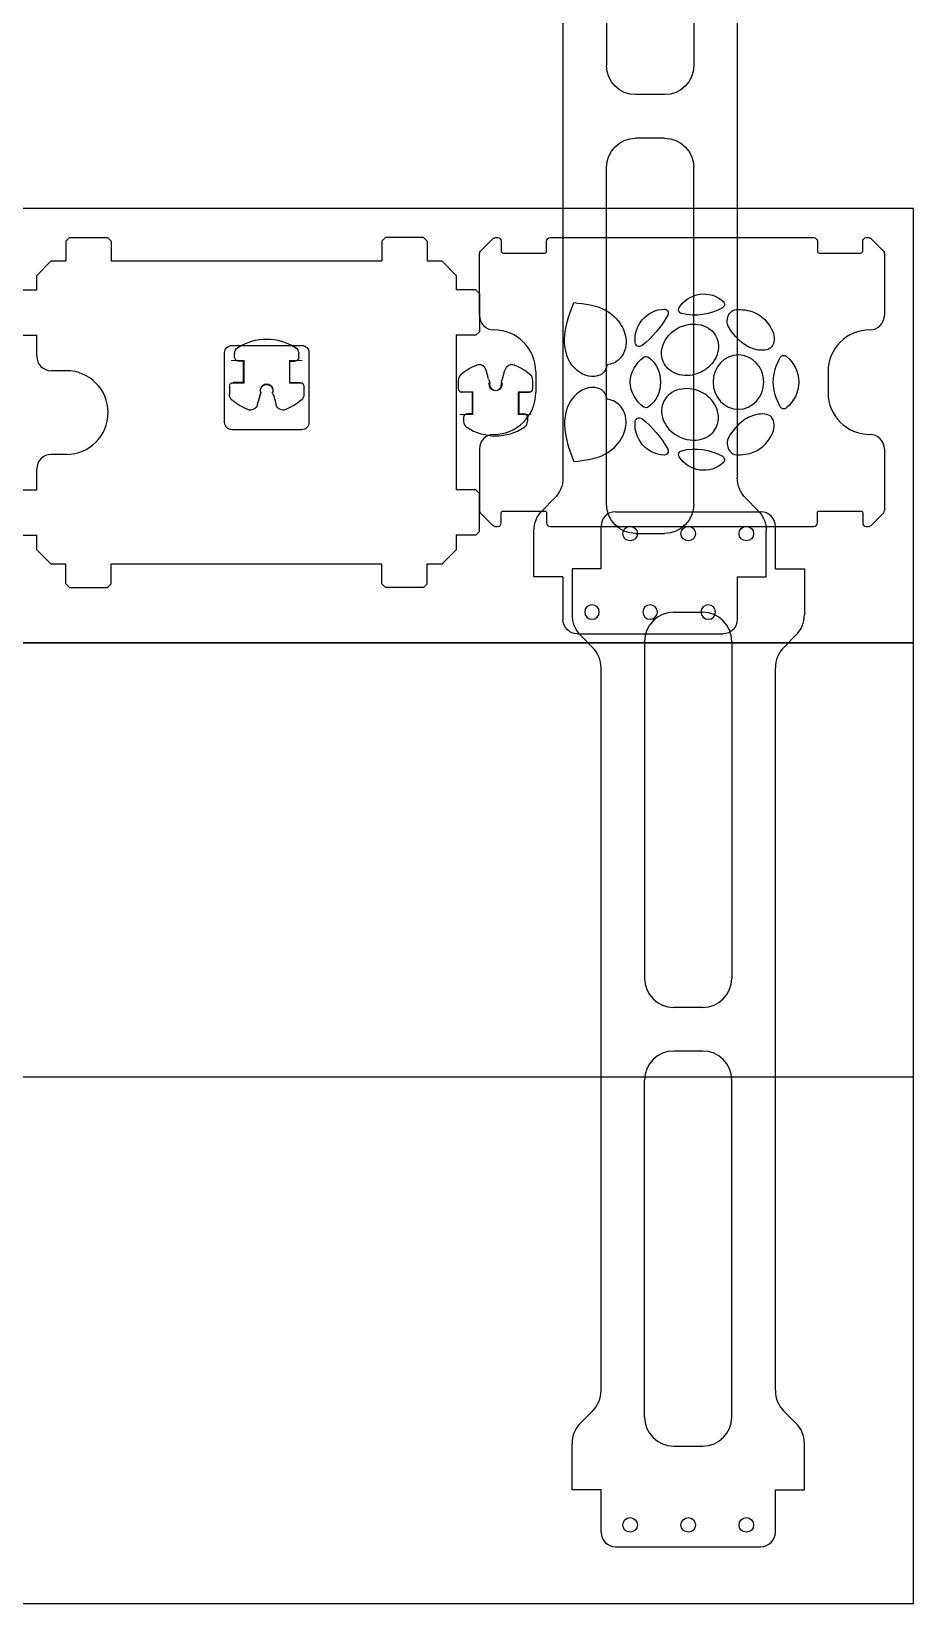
# Model space of a CAD drawing. Header units: inches. Extents: x -65 to 75, y -18 to 34.
# Drawn here: x 46.07 to 53.66, y -5.72 to 7.81 of the extents above; entities that cross this region are included whole.
import ezdxf

# ---------------------------------------------------------------- set-up
doc = ezdxf.new("R2010")
doc.units = ezdxf.units.IN
doc.header["$MEASUREMENT"] = 0
doc.layers.add('CUT', color=1, linetype='Continuous')
doc.layers.add('NOPLOT', color=40, linetype='Continuous', lineweight=5)

# ---------------------------------------------------------------- blocks, each defined once
blk = doc.blocks.new('Spacer')
for p, q in [((-0.625, 0.25), (0.625, 0.25)), ((-0.75, -0.24), (-0.75, 0.125)), ((0.75, -0.24), (0.75, 0.125)), ((-0.75, -0.24), (-1, -0.24)), ((-0.75, -0.24), (-1, -0.24)), ((-1, -0.24), (-1, -0.636)), ((0.75, -0.24), (1, -0.24)), ((1, -0.24), (1, -0.636)), ((-0.125, -0.615), (0.125, -0.615)), ((-0.927, -0.813), (-0.823, -0.917)), ((-0.375, -0.865), (-0.375, -3.764)), ((0.375, -0.865), (0.375, -3.764)), ((0.927, -0.813), (0.823, -0.917)), ((-0.75, -7.31), (-0.75, -1.094)), ((0.75, -7.31), (0.75, -1.094)), ((0.125, -4.014), (-0.125, -4.014)), ((0.125, -4.389), (-0.125, -4.389)), ((-0.375, -7.538), (-0.375, -4.639)), ((0.375, -7.538), (0.375, -4.639)), ((-0.927, -7.59), (-0.823, -7.486)), ((0.927, -7.59), (0.823, -7.486)), ((-1, -8.163), (-1, -7.767)), ((-0.125, -7.788), (0.125, -7.788)), ((1, -8.163), (1, -7.767)), ((-0.75, -8.163), (-1, -8.163)), ((-0.75, -8.163), (-1, -8.163)), ((-0.75, -8.528), (-0.75, -8.163)), ((0.75, -8.528), (0.75, -8.163)), ((0.75, -8.163), (1, -8.163)), ((-0.625, -8.653), (0.625, -8.653))]:
    blk.add_line(p, q)
for centre in [(-0.5, 0.062), (0, 0.062), (0.5, 0.062), (-0.5, -8.466), (0, -8.466), (0.5, -8.466)]:
    blk.add_circle(centre, 0.0625)
for centre, radius, start, end in [((-0.625, 0.125), 0.125, 90, 180), ((0.625, 0.125), 0.125, 0, 90), ((-0.75, -0.636), 0.25, 180, 225), ((-0.125, -0.865), 0.25, 90, 180), ((0.125, -0.865), 0.25, 0, 90), ((0.75, -0.636), 0.25, 315, 0), ((-1, -1.094), 0.25, 0, 45), ((1, -1.094), 0.25, 135, 180), ((-0.125, -3.764), 0.25, 180, 270), ((0.125, -3.764), 0.25, 270, 360), ((-0.125, -4.639), 0.25, 90, 180), ((0.125, -4.639), 0.25, 0, 90), ((-1, -7.31), 0.25, 315, 0), ((1, -7.31), 0.25, 180, 225), ((-0.125, -7.538), 0.25, 180, 270), ((0.125, -7.538), 0.25, 270, 0), ((-0.75, -7.767), 0.25, 135, 180), ((0.75, -7.767), 0.25, 0, 45), ((-0.625, -8.528), 0.125, 180, 270), ((0.625, -8.528), 0.125, 270, 0)]:
    blk.add_arc(centre, radius, start, end)
blk = doc.blocks.new('Baseplate')
for p, q in [((-0.5, 1.474), (-0.469, 1.505)), ((-0.469, 1.505), (-0.141, 1.505)), ((-0.141, 1.505), (-0.11, 1.474)), ((2.22, 1.474), (2.251, 1.505)), ((2.579, 1.505), (2.251, 1.505)), ((2.579, 1.505), (2.61, 1.474)), ((-0.5, 1.474), (-0.5, 1.305)), ((-0.11, 1.474), (-0.11, 1.305)), ((2.22, 1.474), (2.22, 1.305)), ((2.61, 1.474), (2.61, 1.305)), ((-0.95, 1.024), (-0.919, 1.055)), ((-0.95, 1.024), (-0.95, 0.696)), ((-0.919, 1.055), (-0.75, 1.055)), ((3.029, 1.055), (2.86, 1.055)), ((3.029, 1.055), (3.06, 1.024)), ((3.06, 1.024), (3.06, 0.696)), ((-0.95, 0.696), (-0.919, 0.665)), ((3.06, 0.696), (3.029, 0.665)), ((-0.919, 0.665), (-0.75, 0.665)), ((-0.75, 0.485), (-0.75, 0.665)), ((3.029, 0.665), (2.86, 0.665)), ((-0.495, 0.36), (-0.625, 0.36)), ((-0.495, -0.36), (-0.625, -0.36)), ((-0.75, -0.665), (-0.75, -0.485)), ((-0.95, -0.696), (-0.919, -0.665)), ((-0.919, -0.665), (-0.75, -0.665)), ((3.029, -0.665), (2.86, -0.665)), ((3.029, -0.665), (3.06, -0.696)), ((-0.95, -1.024), (-0.95, -0.696)), ((3.06, -1.024), (3.06, -0.696)), ((-0.919, -1.055), (-0.95, -1.024)), ((-0.919, -1.055), (-0.75, -1.055)), ((3.029, -1.055), (2.86, -1.055)), ((3.06, -1.024), (3.029, -1.055)), ((-0.5, -1.474), (-0.5, -1.305)), ((-0.11, -1.474), (-0.11, -1.305)), ((2.22, -1.474), (2.22, -1.305)), ((2.61, -1.474), (2.61, -1.305)), ((-0.469, -1.505), (-0.5, -1.474)), ((-0.141, -1.505), (-0.11, -1.474)), ((2.251, -1.505), (2.22, -1.474)), ((2.61, -1.474), (2.579, -1.505)), ((-0.469, -1.505), (-0.141, -1.505)), ((2.579, -1.505), (2.251, -1.505))]:
    blk.add_line(p, q)
for points in [[(-0.75, 1.055), (-0.75, 1.18), (-0.625, 1.305), (-0.5, 1.305)], [(-0.11, 1.305), (2.22, 1.305)], [(2.61, 1.305), (2.735, 1.305), (2.86, 1.18), (2.86, 1.055)], [(2.86, 0.665), (2.86, -0.665)], [(-0.5, -1.305), (-0.625, -1.305), (-0.75, -1.18), (-0.75, -1.055)], [(2.86, -1.055), (2.86, -1.18), (2.735, -1.305), (2.61, -1.305)], [(2.22, -1.305), (-0.11, -1.305)]]:
    blk.add_lwpolyline(points)
blk.add_lwpolyline([(0.93, 0.577), (1.53, 0.577, -0.414214), (1.592, 0.515), (1.592, -0.085, -0.414214), (1.53, -0.148), (0.93, -0.148, -0.414214), (0.867, -0.085), (0.867, 0.515, -0.414214)], format="xyb", close=True)
for centre, radius, start, end in [((-0.625, 0.485), 0.125, 180, 270), ((-0.495, 0), 0.36, 270, 90), ((-0.625, -0.485), 0.125, 90, 180)]:
    blk.add_arc(centre, radius, start, end)
blk = doc.blocks.new('PiSymbol')
at = {"layer": 'CUT'}
for centre, radius, start, end in [((-0.346, 0.142), 0.246, 83.4596, 177.2954), ((-0.321, 0.354), 0.0327, 321.5738, 83.4596), ((0.013, 0.167), 0.262, 92.8357, 144.9719), ((-0.013, 0.167), 0.262, 35.0281, 87.1643), ((0.321, 0.354), 0.0327, 96.5404, 218.4262), ((0.345, 0.142), 0.246, 2.7046, 96.5404), ((-0.95, 0.853), 0.836, 299.1813, 321.5738), ((-0.175, 0.298), 0.0327, 144.9719, 216.5639), ((-0.009, 0.422), 0.239, 216.5639, 272.151), ((0.009, 0.422), 0.239, 267.849, 323.4361), ((0.175, 0.298), 0.0327, 323.4361, 35.0281), ((0.95, 0.853), 0.836, 218.4262, 240.8187), ((-0.559, 0.152), 0.0327, 177.2954, 299.1813), ((0.558, 0.152), 0.0327, 240.8187, 2.7046), ((-0.477, -0.169), 0.237, 122.6242, 221.611), ((-0.587, 0.003), 0.0327, 13.7258, 122.6242), ((-0.997, -0.097), 0.454, 330.5094, 13.7258), ((0.996, -0.097), 0.454, 166.2742, 209.4906), ((0.587, 0.003), 0.0327, 57.3758, 166.2742), ((0.477, -0.169), 0.237, 318.389, 57.3758), ((-0.63, -0.304), 0.0327, 221.611, 330.5094), ((0.629, -0.304), 0.0327, 209.4906, 318.389), ((0.024, -1.19), 0.461, 93.055, 119.122), ((-0.025, -1.19), 0.461, 60.878, 86.945), ((-0.184, -0.816), 0.0327, 119.122, 218.8394), ((0.002, -0.666), 0.272, 218.8394, 269.4443), ((-0.003, -0.666), 0.272, 270.5557, 321.1606), ((0.184, -0.816), 0.0327, 321.1606, 60.878)]:
    blk.add_arc(centre, radius, start, end, dxfattribs=at)
blk.add_ellipse((0, -0.449), major_axis=(-0.22, 0), ratio=0.930887, dxfattribs=at)
for points, knots in [([(-0.14, 0.613), (-0.118, 0.62), (-0.07, 0.635), (-0.02, 0.757), (-0.125, 0.929), (-0.38, 0.984), (-0.547, 0.921), (-0.644, 0.885)], [0.8936892, 0.8936892, 0.8936892, 0.8936892, 0.9636226, 1.0498183, 1.2668456, 1.5012888, 1.8271198, 1.8271198, 1.8271198, 1.8271198]), ([(0.139, 0.613), (0.117, 0.62), (0.068, 0.635), (0.018, 0.757), (0.124, 0.929), (0.379, 0.984), (0.546, 0.921), (0.643, 0.885)], [0.8936892, 0.8936892, 0.8936892, 0.8936892, 0.9636226, 1.0498183, 1.2668456, 1.5012888, 1.8271198, 1.8271198, 1.8271198, 1.8271198]), ([(-0.644, 0.885), (-0.635, 0.795), (-0.618, 0.644), (-0.477, 0.493), (-0.338, 0.451), (-0.222, 0.477), (-0.155, 0.542), (-0.144, 0.596), (-0.14, 0.613)], [0, 0, 0, 0, 0.2810917, 0.4696819, 0.623563, 0.7199689, 0.8387473, 0.8936892, 0.8936892, 0.8936892, 0.8936892]), ([(0.643, 0.885), (0.633, 0.795), (0.617, 0.644), (0.475, 0.493), (0.337, 0.451), (0.221, 0.477), (0.154, 0.542), (0.142, 0.596), (0.139, 0.613)], [0, 0, 0, 0, 0.2810917, 0.4696819, 0.623563, 0.7199689, 0.8387473, 0.8936892, 0.8936892, 0.8936892, 0.8936892]), ([(-0.054, -0.055), (-0.057, -0.081), (-0.076, -0.154), (-0.156, -0.26), (-0.308, -0.309), (-0.452, -0.224), (-0.492, -0.038), (-0.392, 0.138), (-0.215, 0.194), (-0.071, 0.11), (-0.049, 0.002), (-0.054, -0.055), (-0.054, -0.055)], [0.094843, 0.094843, 0.094843, 0.094843, 0.179843, 0.331355, 0.501424, 0.633474, 0.814835, 1.047571, 1.214714, 1.349568, 1.527963, 1.528765, 1.528765, 1.528765, 1.528765]), ([(0.053, -0.055), (0.056, -0.081), (0.075, -0.154), (0.155, -0.26), (0.307, -0.309), (0.451, -0.224), (0.491, -0.038), (0.391, 0.138), (0.214, 0.194), (0.07, 0.11), (0.049, 0.002), (0.053, -0.055), (0.053, -0.055)], [0.094843, 0.094843, 0.094843, 0.094843, 0.179843, 0.331355, 0.501424, 0.633474, 0.814835, 1.047571, 1.214714, 1.349568, 1.527963, 1.528765, 1.528765, 1.528765, 1.528765])]:
    blk.add_open_spline(points, degree=3, knots=knots, dxfattribs=at)
for points in [[(-0.549, -0.371), (-0.5, -0.358), (-0.384, -0.414), (-0.292, -0.519), (-0.258, -0.646), (-0.275, -0.706), (-0.327, -0.737), (-0.455, -0.702), (-0.551, -0.607), (-0.588, -0.466), (-0.58, -0.404), (-0.549, -0.371)], [(0.549, -0.371), (0.5, -0.358), (0.384, -0.414), (0.292, -0.519), (0.258, -0.646), (0.274, -0.706), (0.327, -0.737), (0.455, -0.702), (0.55, -0.607), (0.588, -0.466), (0.58, -0.404), (0.549, -0.371)]]:
    blk.add_spline(points, degree=3, dxfattribs=at)
blk = doc.blocks.new('Lid2')
for p, q in [((-1.258, -1.075), (-1.258, -1.255)), ((1.257, -1.075), (1.257, -1.255)), ((1.742, -1.74), (1.742, -2.269)), ((1.627, -2.398), (1.733, -2.292))]:
    blk.add_line(p, q)
for points in [[(-1.742, -0.59), (-1.742, -0.06, -0.198912), (-1.733, -0.038), (-1.627, 0.068, -0.198912), (-1.605, 0.078), (-1.586, 0.078, -0.414214), (-1.555, 0.046), (-1.555, -0.039, 0.414214), (-1.539, -0.055), (-1.181, -0.055, 0.414214), (-1.165, -0.039), (-1.165, 0.046, -0.414214), (-1.134, 0.078), (1.134, 0.078, -0.414214), (1.165, 0.046), (1.165, -0.039, 0.414214), (1.181, -0.055), (1.539, -0.055, 0.414214), (1.555, -0.039), (1.555, 0.046, -0.414214), (1.586, 0.078), (1.605, 0.078, -0.198912), (1.627, 0.068), (1.733, -0.038, -0.198912), (1.742, -0.06), (1.742, -0.59)], [(-1.742, -1.74), (-1.742, -2.269, 0.198912), (-1.733, -2.292), (-1.627, -2.398, 0.198912), (-1.605, -2.407), (-1.586, -2.407, 0.414214), (-1.555, -2.376), (-1.555, -2.29, -0.414214), (-1.539, -2.275), (-1.181, -2.275, -0.414214), (-1.165, -2.29), (-1.165, -2.376, 0.414214), (-1.134, -2.407), (1.134, -2.407, 0.414214), (1.165, -2.376), (1.165, -2.29, -0.414214), (1.181, -2.275), (1.539, -2.275, -0.414214), (1.555, -2.29), (1.555, -2.376, 0.414214), (1.586, -2.407), (1.605, -2.407)]]:
    blk.add_lwpolyline(points, format="xyb")
for centre, radius, start, end in [((-1.618, -0.59), 0.125, 180, 270), ((1.617, -0.59), 0.125, 270, 0), ((-1.618, -1.075), 0.36, 0, 90), ((1.617, -1.075), 0.36, 90, 180), ((-1.618, -1.255), 0.36, 270, 0), ((1.617, -1.255), 0.36, 180, 270), ((-1.618, -1.74), 0.125, 90, 180), ((1.617, -1.74), 0.125, 0, 90), ((1.711, -2.269), 0.0312, 315, 0), ((1.605, -2.376), 0.0312, 270, 315)]:
    blk.add_arc(centre, radius, start, end)
at = {"xscale": -1.062354987448263, "yscale": 1.062354987448263, "zscale": 1.062354987448263, "rotation": 90}
blk.add_blockref('PiSymbol', (0.009, -1.165), dxfattribs=at)
blk = doc.blocks.new('Latch')
for p, q in [((-0.276, 0.026), (-0.276, 0.06)), ((0.276, 0.026), (0.276, 0.06)), ((-0.2, -0.005), (-0.244, -0.005)), ((-0.2, -0.19), (-0.2, -0.005)), ((0.2, -0.19), (0.2, -0.005)), ((0.2, -0.005), (0.244, -0.005)), ((-0.32, -0.221), (-0.32, -0.293)), ((-0.2, -0.19), (-0.289, -0.19)), ((0.2, -0.19), (0.289, -0.19)), ((0.32, -0.221), (0.32, -0.293)), ((-0.06, -0.304), (-0.081, -0.38)), ((0.06, -0.304), (0.081, -0.38))]:
    blk.add_line(p, q)
for centre, radius, start, end in [((0, -0.267), 0.452, 56.8745, 123.1255), ((-0.213, 0.06), 0.0625, 123.1255, 180), ((-0.244, 0.026), 0.0312, 180, 270), ((0.244, 0.026), 0.0312, 270, 0), ((0.213, 0.06), 0.0625, 0, 56.8745), ((-0.289, -0.221), 0.0312, 90, 180), ((0, -0.258), 0.052, 343.6762, 196.3238), ((0.289, -0.221), 0.0312, 0, 90), ((-0.258, -0.293), 0.0625, 180, 228.6806), ((0, 0), 0.452, 228.6806, 248.7914), ((-0.141, -0.364), 0.0625, 248.7914, 345), ((0, -0.32), 0.0625, 146.1714, 165), ((-0.065, -0.277), 0.0156, 326.1714, 16.3238), ((0.065, -0.277), 0.0156, 163.6762, 213.8286), ((0, -0.32), 0.0625, 15, 33.8286), ((0.141, -0.364), 0.0625, 195, 291.2086), ((0, 0), 0.452, 291.2086, 311.3194), ((0.258, -0.293), 0.0625, 311.3194, 0)]:
    blk.add_arc(centre, radius, start, end)
at = {"layer": 'NOPLOT'}
for p, q in [((-0.195, 0), (-0.306, 0)), ((-0.195, -0.195), (-0.195, 0)), ((0.195, -0.195), (0.195, 0)), ((0.195, 0), (0.306, 0)), ((-0.195, -0.195), (-0.306, -0.195)), ((0.306, -0.195), (0.195, -0.195))]:
    blk.add_line(p, q, dxfattribs=at)
blk.add_arc((0, -0.258), 0.057, 332.8707, 207.1293, dxfattribs=at)

msp = doc.modelspace()

# ---------------------------------------------------------------- linework, layer by layer
msp.add_lwpolyline([(29.665, -5.718), (53.665, -5.718), (53.665, 6.282), (29.665, 6.282)], close=True)
at = {"layer": 'CUT'}
for points in [[(38.435, 6.282), (38.435, 2.547), (53.665, 2.547), (53.665, 6.282)], [(38.435, 2.547), (38.435, -1.188), (53.665, -1.188), (53.665, 2.547)]]:
    msp.add_lwpolyline(points, close=True, dxfattribs=at)

# ---------------------------------------------------------------- block references
at = {"layer": 'CUT', "xscale": -1, "rotation": 180}
msp.add_blockref('Spacer', (51.398, 2.873), dxfattribs=at)
at = {"layer": 'CUT'}
for name, p in [('Baseplate', (46.87, 4.527)), ('Lid2', (51.672, 5.954)), ('Spacer', (51.726, 3.424))]:
    msp.add_blockref(name, p, dxfattribs=at)
at = {"layer": 'CUT', "xscale": -1}
msp.add_blockref('Latch', (48.099, 4.975), dxfattribs=at)
at = {"layer": 'CUT', "rotation": 180}
msp.add_blockref('Latch', (50.068, 4.512), dxfattribs=at)

doc.saveas('drawing.dxf')
